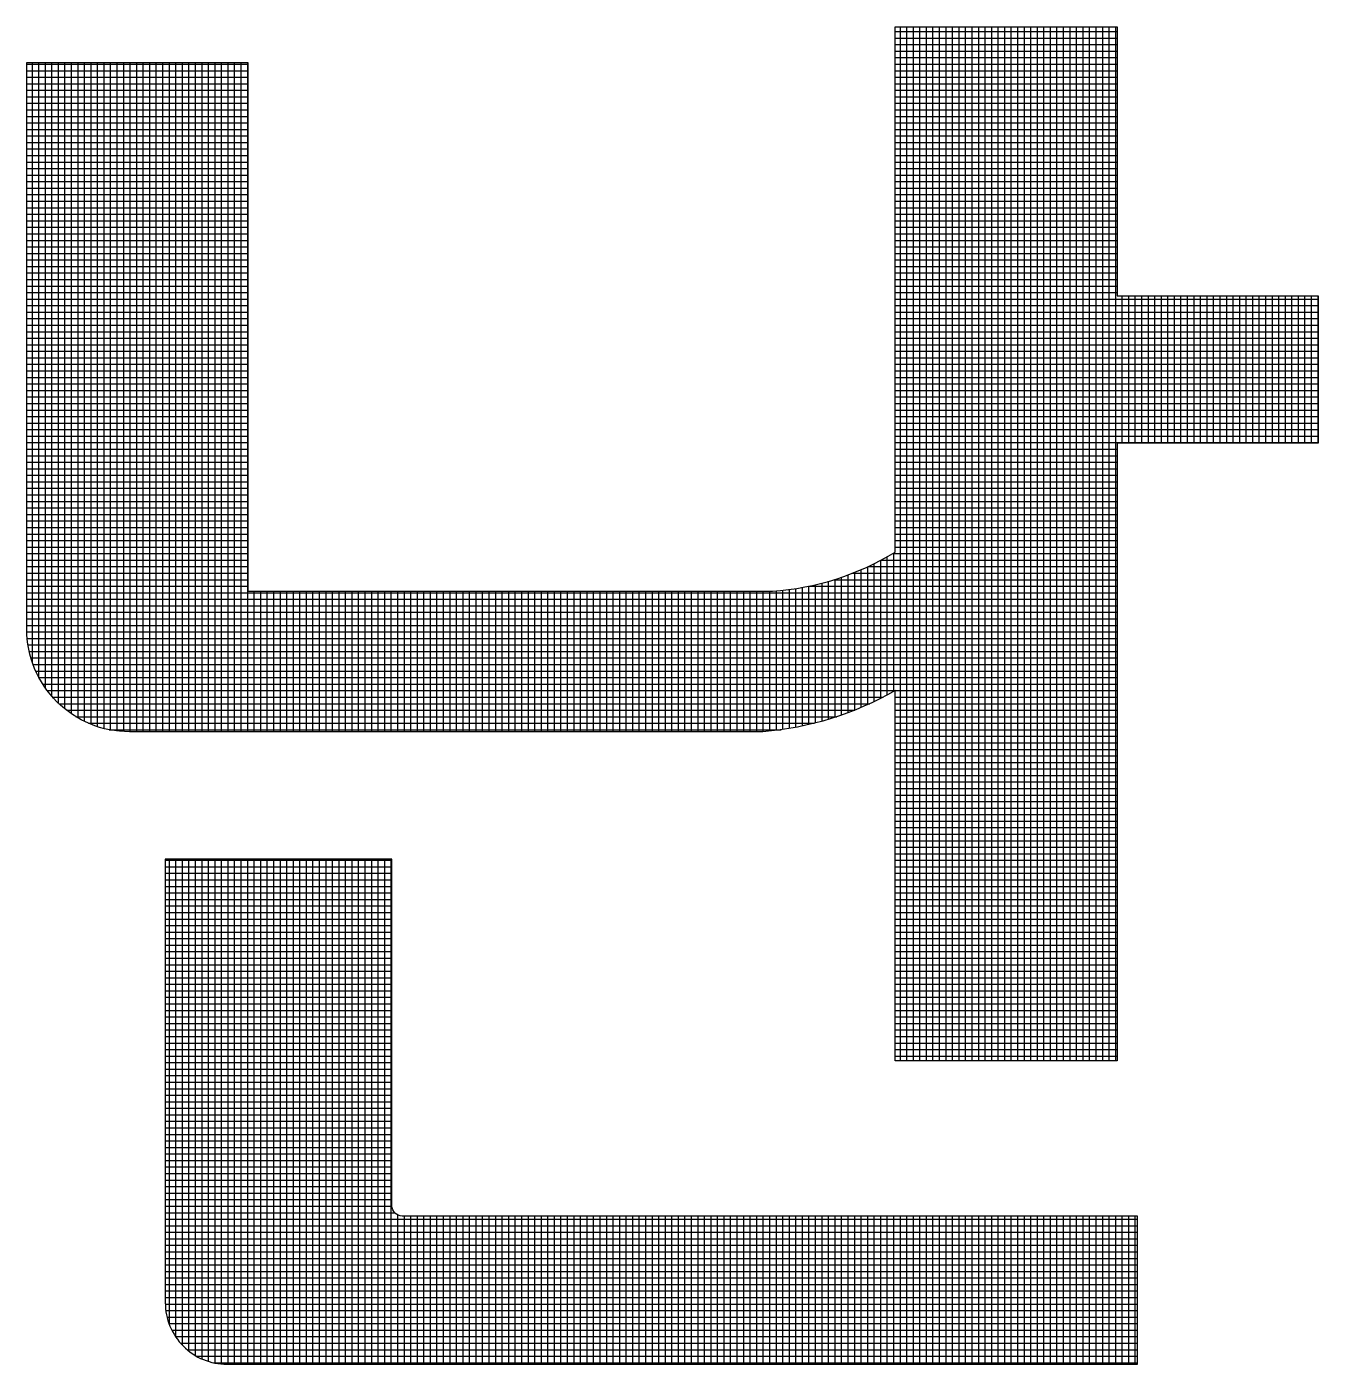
# Model space of a CAD drawing. Extents: x 0 to 841, y 0 to 594.
# Drawn here: x 733.311 to 736.682, y 100.816 to 104.307 of the extents above; entities that cross this region are included whole.
import ezdxf

# ---------------------------------------------------------------- set-up
doc = ezdxf.new("R2010")
doc.units = 0
doc.header["$LTSCALE"] = 7
doc.header["$MEASUREMENT"] = 0
doc.layers.add('한국지역난방기술주식회사 CI', color=7, linetype='Continuous')

# ---------------------------------------------------------------- blocks, each defined once
blk = doc.blocks.new('기술주CI')
at = {"layer": '한국지역난방기술주식회사 CI', "linetype": 'Continuous'}
for p, q in [((1143.8636, 145.2245), (1144.943, 145.2245)), ((1143.8636, 145.1928), (1144.943, 145.1928)), ((1143.889, 140.2169), (1143.889, 145.2477)), ((1143.9207, 140.2169), (1143.9207, 145.2477)), ((1143.9525, 140.2169), (1143.9525, 145.2477)), ((1143.9843, 140.2169), (1143.9843, 145.2477)), ((1144.016, 140.2169), (1144.016, 145.2477)), ((1144.0477, 140.2169), (1144.0477, 145.2477)), ((1144.0795, 140.2169), (1144.0795, 145.2477)), ((1144.1112, 140.2169), (1144.1112, 145.2477)), ((1144.143, 140.2169), (1144.143, 145.2477)), ((1144.1748, 140.2169), (1144.1748, 145.2477)), ((1144.2065, 140.2169), (1144.2065, 145.2477)), ((1144.2382, 140.2169), (1144.2382, 145.2477)), ((1144.27, 140.2169), (1144.27, 145.2477)), ((1144.3018, 140.2169), (1144.3018, 145.2477)), ((1144.3335, 140.2169), (1144.3335, 145.2477)), ((1144.3653, 140.2169), (1144.3653, 145.2477)), ((1144.397, 140.2169), (1144.397, 145.2477)), ((1144.4287, 140.2169), (1144.4287, 145.2477)), ((1144.4605, 140.2169), (1144.4605, 145.2477)), ((1144.4923, 140.2169), (1144.4923, 145.2477)), ((1144.524, 140.2169), (1144.524, 145.2477)), ((1144.5557, 140.2169), (1144.5557, 145.2477)), ((1144.5875, 140.2169), (1144.5875, 145.2477)), ((1144.6192, 140.2169), (1144.6192, 145.2477)), ((1144.651, 140.2169), (1144.651, 145.2477)), ((1144.6828, 140.2169), (1144.6828, 145.2477)), ((1144.7145, 140.2169), (1144.7145, 145.2477)), ((1144.7462, 140.2169), (1144.7462, 145.2477)), ((1144.778, 140.2169), (1144.778, 145.2477)), ((1144.8097, 140.2169), (1144.8097, 145.2477)), ((1144.8415, 140.2169), (1144.8415, 145.2477)), ((1144.8733, 140.2169), (1144.8733, 145.2477)), ((1144.905, 140.2169), (1144.905, 145.2477)), ((1144.9367, 140.2169), (1144.9367, 145.2477)), ((1143.8636, 145.161), (1144.943, 145.161)), ((1143.8636, 145.1292), (1144.943, 145.1292)), ((1139.6392, 145.0657), (1140.7152, 145.0657)), ((1139.6663, 142.155), (1139.6663, 145.0734)), ((1139.698, 142.0821), (1139.698, 145.0734)), ((1139.7297, 142.0303), (1139.7297, 145.0734)), ((1139.7615, 141.9897), (1139.7615, 145.0734)), ((1139.7932, 141.9563), (1139.7932, 145.0734)), ((1139.825, 141.9284), (1139.825, 145.0734)), ((1139.8568, 141.9048), (1139.8568, 145.0734)), ((1139.8885, 141.8847), (1139.8885, 145.0734)), ((1139.9202, 141.8678), (1139.9202, 145.0734)), ((1139.952, 141.8537), (1139.952, 145.0734)), ((1139.9838, 141.8421), (1139.9838, 145.0734)), ((1140.0155, 141.8329), (1140.0155, 145.0734)), ((1140.0473, 141.8259), (1140.0473, 145.0734)), ((1140.079, 141.821), (1140.079, 145.0734)), ((1140.1107, 141.8182), (1140.1107, 145.0734)), ((1140.1425, 141.8174), (1140.1425, 145.0734)), ((1140.1743, 141.8174), (1140.1743, 145.0734)), ((1140.206, 141.8174), (1140.206, 145.0734)), ((1140.2378, 141.8174), (1140.2378, 145.0734)), ((1140.2695, 141.8174), (1140.2695, 145.0734)), ((1140.3012, 141.8174), (1140.3012, 145.0734)), ((1140.333, 141.8174), (1140.333, 145.0734)), ((1140.3648, 141.8174), (1140.3648, 145.0734)), ((1140.3965, 141.8174), (1140.3965, 145.0734)), ((1140.4282, 141.8174), (1140.4282, 145.0734)), ((1140.46, 141.8174), (1140.46, 145.0734)), ((1140.4917, 141.8174), (1140.4917, 145.0734)), ((1140.5235, 141.8174), (1140.5235, 145.0734)), ((1140.5553, 141.8174), (1140.5553, 145.0734)), ((1140.587, 141.8174), (1140.587, 145.0734)), ((1140.6187, 141.8174), (1140.6187, 145.0734)), ((1140.6505, 141.8174), (1140.6505, 145.0734)), ((1140.6823, 141.8174), (1140.6823, 145.0734)), ((1140.714, 141.8174), (1140.714, 145.0734)), ((1143.8636, 145.0975), (1144.943, 145.0975)), ((1143.8636, 145.0657), (1144.943, 145.0657)), ((1139.6392, 145.034), (1140.7152, 145.034)), ((1139.6392, 145.0023), (1140.7152, 145.0023)), ((1143.8636, 145.034), (1144.943, 145.034)), ((1143.8636, 145.0023), (1144.943, 145.0023)), ((1139.6392, 144.9705), (1140.7152, 144.9705)), ((1139.6392, 144.9387), (1140.7152, 144.9387)), ((1143.8636, 144.9705), (1144.943, 144.9705)), ((1143.8636, 144.9387), (1144.943, 144.9387)), ((1139.6392, 144.907), (1140.7152, 144.907)), ((1139.6392, 144.8753), (1140.7152, 144.8753)), ((1143.8636, 144.907), (1144.943, 144.907)), ((1143.8636, 144.8753), (1144.943, 144.8753)), ((1139.6392, 144.8435), (1140.7152, 144.8435)), ((1139.6392, 144.8117), (1140.7152, 144.8117)), ((1143.8636, 144.8435), (1144.943, 144.8435)), ((1143.8636, 144.8117), (1144.943, 144.8117)), ((1139.6392, 144.78), (1140.7152, 144.78)), ((1139.6392, 144.7482), (1140.7152, 144.7482)), ((1143.8636, 144.78), (1144.943, 144.78)), ((1143.8636, 144.7482), (1144.943, 144.7482)), ((1139.6392, 144.7165), (1140.7152, 144.7165)), ((1139.6392, 144.6848), (1140.7152, 144.6848)), ((1143.8636, 144.7165), (1144.943, 144.7165)), ((1143.8636, 144.6848), (1144.943, 144.6848)), ((1139.6392, 144.653), (1140.7152, 144.653)), ((1139.6392, 144.6212), (1140.7152, 144.6212)), ((1143.8636, 144.653), (1144.943, 144.653)), ((1143.8636, 144.6212), (1144.943, 144.6212)), ((1139.6392, 144.5895), (1140.7152, 144.5895)), ((1139.6392, 144.5578), (1140.7152, 144.5578)), ((1143.8636, 144.5895), (1144.943, 144.5895)), ((1143.8636, 144.5578), (1144.943, 144.5578)), ((1139.6392, 144.526), (1140.7152, 144.526)), ((1139.6392, 144.4942), (1140.7152, 144.4942)), ((1143.8636, 144.526), (1144.943, 144.526)), ((1143.8636, 144.4942), (1144.943, 144.4942)), ((1139.6392, 144.4625), (1140.7152, 144.4625)), ((1139.6392, 144.4308), (1140.7152, 144.4308)), ((1143.8636, 144.4625), (1144.943, 144.4625)), ((1143.8636, 144.4308), (1144.943, 144.4308)), ((1139.6392, 144.399), (1140.7152, 144.399)), ((1139.6392, 144.3673), (1140.7152, 144.3673)), ((1143.8636, 144.399), (1144.943, 144.399)), ((1143.8636, 144.3673), (1144.943, 144.3673)), ((1139.6392, 144.3355), (1140.7152, 144.3355)), ((1139.6392, 144.3037), (1140.7152, 144.3037)), ((1143.8636, 144.3355), (1144.943, 144.3355)), ((1143.8636, 144.3037), (1144.943, 144.3037)), ((1139.6392, 144.272), (1140.7152, 144.272)), ((1139.6392, 144.2403), (1140.7152, 144.2403)), ((1139.6392, 144.2085), (1140.7152, 144.2085)), ((1143.8636, 144.272), (1144.943, 144.272)), ((1143.8636, 144.2403), (1144.943, 144.2403)), ((1143.8636, 144.2085), (1144.943, 144.2085)), ((1139.6392, 144.1767), (1140.7152, 144.1767)), ((1139.6392, 144.145), (1140.7152, 144.145)), ((1143.8636, 144.1767), (1144.943, 144.1767)), ((1143.8636, 144.145), (1144.943, 144.145)), ((1139.6392, 144.1133), (1140.7152, 144.1133)), ((1139.6392, 144.0815), (1140.7152, 144.0815)), ((1143.8636, 144.1133), (1144.943, 144.1133)), ((1143.8636, 144.0815), (1144.943, 144.0815)), ((1139.6392, 144.0498), (1140.7152, 144.0498)), ((1139.6392, 144.018), (1140.7152, 144.018)), ((1143.8636, 144.0498), (1144.943, 144.0498)), ((1143.8636, 144.018), (1144.943, 144.018)), ((1139.6392, 143.9862), (1140.7152, 143.9862)), ((1139.6392, 143.9545), (1140.7152, 143.9545)), ((1143.8636, 143.9862), (1144.943, 143.9862)), ((1143.8636, 143.9545), (1144.943, 143.9545)), ((1139.6392, 143.9228), (1140.7152, 143.9228)), ((1139.6392, 143.891), (1140.7152, 143.891)), ((1143.8636, 143.9228), (1145.922, 143.9228)), ((1143.8636, 143.891), (1145.922, 143.891)), ((1144.9685, 143.2219), (1144.9685, 143.9384)), ((1145.0003, 143.2219), (1145.0003, 143.9384)), ((1145.032, 143.2219), (1145.032, 143.9384)), ((1145.0638, 143.2219), (1145.0638, 143.9384)), ((1145.0955, 143.2219), (1145.0955, 143.9384)), ((1145.1272, 143.2219), (1145.1272, 143.9384)), ((1145.159, 143.2219), (1145.159, 143.9384)), ((1145.1908, 143.2219), (1145.1908, 143.9384)), ((1145.2225, 143.2219), (1145.2225, 143.9384)), ((1145.2542, 143.2219), (1145.2542, 143.9384)), ((1145.286, 143.2219), (1145.286, 143.9384)), ((1145.3177, 143.2219), (1145.3177, 143.9384)), ((1145.3495, 143.2219), (1145.3495, 143.9384)), ((1145.3813, 143.2219), (1145.3813, 143.9384)), ((1145.413, 143.2219), (1145.413, 143.9384)), ((1145.4447, 143.2219), (1145.4447, 143.9384)), ((1145.4765, 143.2219), (1145.4765, 143.9384)), ((1145.5083, 143.2219), (1145.5083, 143.9384)), ((1145.54, 143.2219), (1145.54, 143.9384)), ((1145.5718, 143.2219), (1145.5718, 143.9384)), ((1145.6035, 143.2219), (1145.6035, 143.9384)), ((1145.6352, 143.2219), (1145.6352, 143.9384)), ((1145.667, 143.2219), (1145.667, 143.9384)), ((1145.6988, 143.2219), (1145.6988, 143.9384)), ((1145.7305, 143.2219), (1145.7305, 143.9384)), ((1145.7622, 143.2219), (1145.7622, 143.9384)), ((1145.794, 143.2219), (1145.794, 143.9384)), ((1145.8257, 143.2219), (1145.8257, 143.9384)), ((1145.8575, 143.2219), (1145.8575, 143.9384)), ((1145.8893, 143.2219), (1145.8893, 143.9384)), ((1145.921, 143.2219), (1145.921, 143.9384)), ((1139.6392, 143.8592), (1140.7152, 143.8592)), ((1139.6392, 143.8275), (1140.7152, 143.8275)), ((1143.8636, 143.8592), (1145.922, 143.8592)), ((1143.8636, 143.8275), (1145.922, 143.8275)), ((1139.6392, 143.7958), (1140.7152, 143.7958)), ((1139.6392, 143.764), (1140.7152, 143.764)), ((1143.8636, 143.7958), (1145.922, 143.7958)), ((1143.8636, 143.764), (1145.922, 143.764)), ((1139.6392, 143.7323), (1140.7152, 143.7323)), ((1139.6392, 143.7005), (1140.7152, 143.7005)), ((1143.8636, 143.7323), (1145.922, 143.7323)), ((1143.8636, 143.7005), (1145.922, 143.7005)), ((1139.6392, 143.6687), (1140.7152, 143.6687)), ((1139.6392, 143.637), (1140.7152, 143.637)), ((1143.8636, 143.6687), (1145.922, 143.6687)), ((1143.8636, 143.637), (1145.922, 143.637)), ((1139.6392, 143.6053), (1140.7152, 143.6053)), ((1139.6392, 143.5735), (1140.7152, 143.5735)), ((1143.8636, 143.6053), (1145.922, 143.6053)), ((1143.8636, 143.5735), (1145.922, 143.5735)), ((1139.6392, 143.5417), (1140.7152, 143.5417)), ((1139.6392, 143.51), (1140.7152, 143.51)), ((1143.8636, 143.5417), (1145.922, 143.5417)), ((1143.8636, 143.51), (1145.922, 143.51)), ((1139.6392, 143.4783), (1140.7152, 143.4783)), ((1139.6392, 143.4465), (1140.7152, 143.4465)), ((1143.8636, 143.4783), (1145.922, 143.4783)), ((1143.8636, 143.4465), (1145.922, 143.4465)), ((1139.6392, 143.4147), (1140.7152, 143.4147)), ((1139.6392, 143.383), (1140.7152, 143.383)), ((1143.8636, 143.4147), (1145.922, 143.4147)), ((1143.8636, 143.383), (1145.922, 143.383)), ((1139.6392, 143.3512), (1140.7152, 143.3512)), ((1139.6392, 143.3195), (1140.7152, 143.3195)), ((1143.8636, 143.3512), (1145.922, 143.3512)), ((1143.8636, 143.3195), (1145.922, 143.3195)), ((1139.6392, 143.2878), (1140.7152, 143.2878)), ((1139.6392, 143.256), (1140.7152, 143.256)), ((1143.8636, 143.2878), (1145.922, 143.2878)), ((1143.8636, 143.256), (1145.922, 143.256)), ((1139.6392, 143.2242), (1140.7152, 143.2242)), ((1139.6392, 143.1925), (1140.7152, 143.1925)), ((1143.8636, 143.2242), (1145.922, 143.2242)), ((1143.8636, 143.1925), (1144.943, 143.1925)), ((1139.6392, 143.1608), (1140.7152, 143.1608)), ((1139.6392, 143.129), (1140.7152, 143.129)), ((1143.8636, 143.1608), (1144.943, 143.1608)), ((1143.8636, 143.129), (1144.943, 143.129)), ((1139.6392, 143.0972), (1140.7152, 143.0972)), ((1139.6392, 143.0655), (1140.7152, 143.0655)), ((1143.8636, 143.0972), (1144.943, 143.0972)), ((1143.8636, 143.0655), (1144.943, 143.0655)), ((1139.6392, 143.0337), (1140.7152, 143.0337)), ((1139.6392, 143.002), (1140.7152, 143.002)), ((1143.8636, 143.0337), (1144.943, 143.0337)), ((1143.8636, 143.002), (1144.943, 143.002)), ((1139.6392, 142.9703), (1140.7152, 142.9703)), ((1139.6392, 142.9385), (1140.7152, 142.9385)), ((1139.6392, 142.9067), (1140.7152, 142.9067)), ((1143.8636, 142.9703), (1144.943, 142.9703)), ((1143.8636, 142.9385), (1144.943, 142.9385)), ((1143.8636, 142.9067), (1144.943, 142.9067)), ((1139.6392, 142.875), (1140.7152, 142.875)), ((1139.6392, 142.8433), (1140.7152, 142.8433)), ((1143.8636, 142.875), (1144.943, 142.875)), ((1143.8636, 142.8433), (1144.943, 142.8433)), ((1139.6392, 142.8115), (1140.7152, 142.8115)), ((1139.6392, 142.7797), (1140.7152, 142.7797)), ((1143.8636, 142.8115), (1144.943, 142.8115)), ((1143.8636, 142.7797), (1144.943, 142.7797)), ((1139.6392, 142.748), (1140.7152, 142.748)), ((1139.6392, 142.7163), (1140.7152, 142.7163)), ((1143.8636, 142.748), (1144.943, 142.748)), ((1143.8636, 142.7163), (1144.943, 142.7163)), ((1139.6392, 142.6845), (1140.7152, 142.6845)), ((1139.6392, 142.6528), (1140.7152, 142.6528)), ((1143.7938, 141.9801), (1143.7938, 142.6518)), ((1143.7955, 142.6528), (1144.943, 142.6528)), ((1143.8255, 141.9968), (1143.8255, 142.6691)), ((1143.8521, 142.6845), (1144.943, 142.6845)), ((1143.8573, 142.0144), (1143.8573, 142.6876)), ((1139.6392, 142.621), (1140.7152, 142.621)), ((1139.6392, 142.5892), (1140.7152, 142.5892)), ((1143.635, 141.9101), (1143.635, 142.5809)), ((1143.6569, 142.5892), (1144.943, 142.5892)), ((1143.6668, 141.9224), (1143.6668, 142.5932)), ((1143.6985, 141.9356), (1143.6985, 142.6063)), ((1143.7302, 141.9495), (1143.7302, 142.6205)), ((1143.7314, 142.621), (1144.943, 142.621)), ((1143.762, 141.9644), (1143.762, 142.6356)), ((1139.6392, 142.5575), (1140.7152, 142.5575)), ((1139.6392, 142.5258), (1140.7152, 142.5258)), ((1143.4127, 141.8454), (1143.4127, 142.5198)), ((1143.4429, 142.5258), (1144.943, 142.5258)), ((1143.4445, 141.8525), (1143.4445, 142.5261)), ((1143.4763, 141.8602), (1143.4763, 142.5331)), ((1143.508, 141.8687), (1143.508, 142.541)), ((1143.5397, 141.8779), (1143.5397, 142.5497)), ((1143.566, 142.5575), (1144.943, 142.5575)), ((1143.5715, 141.8879), (1143.5715, 142.5592)), ((1143.6032, 141.8986), (1143.6032, 142.5696)), ((1139.6392, 142.494), (1144.943, 142.494)), ((1139.6392, 142.4622), (1144.943, 142.4622)), ((1140.7458, 141.8174), (1140.7458, 142.5013)), ((1140.7775, 141.8174), (1140.7775, 142.5013)), ((1140.8092, 141.8174), (1140.8092, 142.5013)), ((1140.841, 141.8174), (1140.841, 142.5013)), ((1140.8728, 141.8174), (1140.8728, 142.5013)), ((1140.9045, 141.8174), (1140.9045, 142.5013)), ((1140.9362, 141.8174), (1140.9362, 142.5013)), ((1140.968, 141.8174), (1140.968, 142.5013)), ((1140.9997, 141.8174), (1140.9997, 142.5013)), ((1141.0315, 141.8174), (1141.0315, 142.5013)), ((1141.0633, 141.8174), (1141.0633, 142.5013)), ((1141.095, 141.8174), (1141.095, 142.5013)), ((1141.1267, 141.8174), (1141.1267, 142.5013)), ((1141.1585, 141.8174), (1141.1585, 142.5013)), ((1141.1903, 141.8174), (1141.1903, 142.5013)), ((1141.222, 141.8174), (1141.222, 142.5013)), ((1141.2538, 141.8174), (1141.2538, 142.5013)), ((1141.2855, 141.8174), (1141.2855, 142.5013)), ((1141.3172, 141.8174), (1141.3172, 142.5013)), ((1141.349, 141.8174), (1141.349, 142.5013)), ((1141.3808, 141.8174), (1141.3808, 142.5013)), ((1141.4125, 141.8174), (1141.4125, 142.5013)), ((1141.4443, 141.8174), (1141.4443, 142.5013)), ((1141.476, 141.8174), (1141.476, 142.5013)), ((1141.5077, 141.8174), (1141.5077, 142.5013)), ((1141.5395, 141.8174), (1141.5395, 142.5013)), ((1141.5713, 141.8174), (1141.5713, 142.5013)), ((1141.603, 141.8174), (1141.603, 142.5013)), ((1141.6347, 141.8174), (1141.6347, 142.5013)), ((1141.6665, 141.8174), (1141.6665, 142.5013)), ((1141.6982, 141.8174), (1141.6982, 142.5013)), ((1141.73, 141.8174), (1141.73, 142.5013)), ((1141.7618, 141.8174), (1141.7618, 142.5013)), ((1141.7935, 141.8174), (1141.7935, 142.5013)), ((1141.8252, 141.8174), (1141.8252, 142.5013)), ((1141.857, 141.8174), (1141.857, 142.5013)), ((1141.8888, 141.8174), (1141.8888, 142.5013)), ((1141.9205, 141.8174), (1141.9205, 142.5013)), ((1141.9523, 141.8174), (1141.9523, 142.5013)), ((1141.984, 141.8174), (1141.984, 142.5013)), ((1142.0157, 141.8174), (1142.0157, 142.5013)), ((1142.0475, 141.8174), (1142.0475, 142.5013)), ((1142.0793, 141.8174), (1142.0793, 142.5013)), ((1142.111, 141.8174), (1142.111, 142.5013)), ((1142.1427, 141.8174), (1142.1427, 142.5013)), ((1142.1745, 141.8174), (1142.1745, 142.5013)), ((1142.2062, 141.8174), (1142.2062, 142.5013)), ((1142.238, 141.8174), (1142.238, 142.5013)), ((1142.2698, 141.8174), (1142.2698, 142.5013)), ((1142.3015, 141.8174), (1142.3015, 142.5013)), ((1142.3332, 141.8174), (1142.3332, 142.5013)), ((1142.365, 141.8174), (1142.365, 142.5013)), ((1142.3968, 141.8174), (1142.3968, 142.5013)), ((1142.4285, 141.8174), (1142.4285, 142.5013)), ((1142.4603, 141.8174), (1142.4603, 142.5013)), ((1142.492, 141.8174), (1142.492, 142.5013)), ((1142.5237, 141.8174), (1142.5237, 142.5013)), ((1142.5555, 141.8174), (1142.5555, 142.5013)), ((1142.5873, 141.8174), (1142.5873, 142.5013)), ((1142.619, 141.8174), (1142.619, 142.5013)), ((1142.6508, 141.8174), (1142.6508, 142.5013)), ((1142.6825, 141.8174), (1142.6825, 142.5013)), ((1142.7142, 141.8174), (1142.7142, 142.5013)), ((1142.746, 141.8174), (1142.746, 142.5013)), ((1142.7778, 141.8174), (1142.7778, 142.5013)), ((1142.8095, 141.8174), (1142.8095, 142.5013)), ((1142.8412, 141.8174), (1142.8412, 142.5013)), ((1142.873, 141.8174), (1142.873, 142.5013)), ((1142.9047, 141.8174), (1142.9047, 142.5013)), ((1142.9365, 141.8174), (1142.9365, 142.5013)), ((1142.9683, 141.8174), (1142.9683, 142.5013)), ((1143, 141.8174), (1143, 142.5013)), ((1143.0317, 141.8174), (1143.0317, 142.5013)), ((1143.0635, 141.8174), (1143.0635, 142.5013)), ((1143.0953, 141.8174), (1143.0953, 142.5013)), ((1143.127, 141.8174), (1143.127, 142.5013)), ((1143.1588, 141.8174), (1143.1588, 142.5013)), ((1143.1905, 141.8174), (1143.1905, 142.5013)), ((1143.2222, 141.8176), (1143.2222, 142.5013)), ((1143.254, 141.8205), (1143.254, 142.5013)), ((1143.2858, 141.8242), (1143.2858, 142.5028)), ((1143.3175, 141.8285), (1143.3175, 142.5059)), ((1143.3492, 141.8334), (1143.3492, 142.5097)), ((1143.381, 141.8391), (1143.381, 142.5144)), ((1139.6392, 142.4305), (1144.943, 142.4305)), ((1139.6392, 142.3988), (1144.943, 142.3988)), ((1139.6392, 142.367), (1144.943, 142.367)), ((1139.6392, 142.3353), (1144.943, 142.3353)), ((1139.6394, 142.3035), (1144.943, 142.3035)), ((1139.6413, 142.2717), (1144.943, 142.2717)), ((1139.6452, 142.24), (1144.943, 142.24)), ((1139.6512, 142.2083), (1144.943, 142.2083)), ((1139.6594, 142.1765), (1144.943, 142.1765)), ((1139.6699, 142.1447), (1144.943, 142.1447)), ((1139.6828, 142.113), (1144.943, 142.113)), ((1139.6984, 142.0813), (1144.943, 142.0813)), ((1139.717, 142.0495), (1144.943, 142.0495)), ((1139.7389, 142.0177), (1143.863, 142.0177)), ((1143.8636, 142.0177), (1144.943, 142.0177)), ((1139.7647, 141.986), (1143.8052, 141.986)), ((1139.7954, 141.9542), (1143.7405, 141.9542)), ((1143.8636, 141.986), (1144.943, 141.986)), ((1143.8636, 141.9542), (1144.943, 141.9542)), ((1139.8324, 141.9225), (1143.6669, 141.9225)), ((1139.8784, 141.8908), (1143.5802, 141.8908)), ((1143.8636, 141.9225), (1144.943, 141.9225)), ((1143.8636, 141.8908), (1144.943, 141.8908)), ((1139.9394, 141.859), (1143.4714, 141.859)), ((1140.0402, 141.8272), (1143.3091, 141.8272)), ((1143.8636, 141.859), (1144.943, 141.859)), ((1143.8636, 141.8272), (1144.943, 141.8272)), ((1143.8636, 141.7955), (1144.943, 141.7955)), ((1143.8636, 141.7638), (1144.943, 141.7638)), ((1143.8636, 141.732), (1144.943, 141.732)), ((1143.8636, 141.7002), (1144.943, 141.7002)), ((1143.8636, 141.6685), (1144.943, 141.6685)), ((1143.8636, 141.6367), (1144.943, 141.6367)), ((1143.8636, 141.605), (1144.943, 141.605)), ((1143.8636, 141.5733), (1144.943, 141.5733)), ((1143.8636, 141.5415), (1144.943, 141.5415)), ((1143.8636, 141.5097), (1144.943, 141.5097)), ((1143.8636, 141.478), (1144.943, 141.478)), ((1143.8636, 141.4463), (1144.943, 141.4463)), ((1143.8636, 141.4145), (1144.943, 141.4145)), ((1143.8636, 141.3827), (1144.943, 141.3827)), ((1143.8636, 141.351), (1144.943, 141.351)), ((1143.8636, 141.3192), (1144.943, 141.3192)), ((1143.8636, 141.2875), (1144.943, 141.2875)), ((1143.8636, 141.2558), (1144.943, 141.2558)), ((1143.8636, 141.224), (1144.943, 141.224)), ((1140.3131, 141.1922), (1141.4158, 141.1922)), ((1140.3131, 141.1605), (1141.4158, 141.1605)), ((1140.333, 138.9328), (1140.333, 141.1971)), ((1140.3648, 138.8719), (1140.3648, 141.1971)), ((1140.3965, 138.8326), (1140.3965, 141.1971)), ((1140.4282, 138.8039), (1140.4282, 141.1971)), ((1140.46, 138.7821), (1140.46, 141.1971)), ((1140.4917, 138.7658), (1140.4917, 141.1971)), ((1140.5235, 138.7538), (1140.5235, 141.1971)), ((1140.5553, 138.7458), (1140.5553, 141.1971)), ((1140.587, 138.7413), (1140.587, 141.1971)), ((1140.6187, 138.7401), (1140.6187, 141.1971)), ((1140.6505, 138.7401), (1140.6505, 141.1971)), ((1140.6823, 138.7401), (1140.6823, 141.1971)), ((1140.714, 138.7401), (1140.714, 141.1971)), ((1140.7458, 138.7401), (1140.7458, 141.1971)), ((1140.7775, 138.7401), (1140.7775, 141.1971)), ((1140.8092, 138.7401), (1140.8092, 141.1971)), ((1140.841, 138.7401), (1140.841, 141.1971)), ((1140.8728, 138.7401), (1140.8728, 141.1971)), ((1140.9045, 138.7401), (1140.9045, 141.1971)), ((1140.9362, 138.7401), (1140.9362, 141.1971)), ((1140.968, 138.7401), (1140.968, 141.1971)), ((1140.9997, 138.7401), (1140.9997, 141.1971)), ((1141.0315, 138.7401), (1141.0315, 141.1971)), ((1141.0633, 138.7401), (1141.0633, 141.1971)), ((1141.095, 138.7401), (1141.095, 141.1971)), ((1141.1267, 138.7401), (1141.1267, 141.1971)), ((1141.1585, 138.7401), (1141.1585, 141.1971)), ((1141.1903, 138.7401), (1141.1903, 141.1971)), ((1141.222, 138.7401), (1141.222, 141.1971)), ((1141.2538, 138.7401), (1141.2538, 141.1971)), ((1141.2855, 138.7401), (1141.2855, 141.1971)), ((1141.3172, 138.7401), (1141.3172, 141.1971)), ((1141.349, 138.7401), (1141.349, 141.1971)), ((1141.3808, 138.7401), (1141.3808, 141.1971)), ((1141.4125, 138.7401), (1141.4125, 141.1971)), ((1143.8636, 141.1922), (1144.943, 141.1922)), ((1143.8636, 141.1605), (1144.943, 141.1605)), ((1140.3131, 141.1288), (1141.4158, 141.1288)), ((1140.3131, 141.097), (1141.4158, 141.097)), ((1143.8636, 141.1288), (1144.943, 141.1288)), ((1143.8636, 141.097), (1144.943, 141.097)), ((1140.3131, 141.0652), (1141.4158, 141.0652)), ((1140.3131, 141.0335), (1141.4158, 141.0335)), ((1143.8636, 141.0652), (1144.943, 141.0652)), ((1143.8636, 141.0335), (1144.943, 141.0335)), ((1140.3131, 141.0018), (1141.4158, 141.0018)), ((1140.3131, 140.97), (1141.4158, 140.97)), ((1143.8636, 141.0018), (1144.943, 141.0018)), ((1143.8636, 140.97), (1144.943, 140.97)), ((1140.3131, 140.9383), (1141.4158, 140.9383)), ((1140.3131, 140.9065), (1141.4158, 140.9065)), ((1143.8636, 140.9383), (1144.943, 140.9383)), ((1143.8636, 140.9065), (1144.943, 140.9065)), ((1140.3131, 140.8747), (1141.4158, 140.8747)), ((1140.3131, 140.843), (1141.4158, 140.843)), ((1143.8636, 140.8747), (1144.943, 140.8747)), ((1143.8636, 140.843), (1144.943, 140.843)), ((1140.3131, 140.8113), (1141.4158, 140.8113)), ((1140.3131, 140.7795), (1141.4158, 140.7795)), ((1143.8636, 140.8113), (1144.943, 140.8113)), ((1143.8636, 140.7795), (1144.943, 140.7795)), ((1140.3131, 140.7477), (1141.4158, 140.7477)), ((1140.3131, 140.716), (1141.4158, 140.716)), ((1143.8636, 140.7477), (1144.943, 140.7477)), ((1143.8636, 140.716), (1144.943, 140.716)), ((1140.3131, 140.6843), (1141.4158, 140.6843)), ((1140.3131, 140.6525), (1141.4158, 140.6525)), ((1143.8636, 140.6843), (1144.943, 140.6843)), ((1143.8636, 140.6525), (1144.943, 140.6525)), ((1140.3131, 140.6208), (1141.4158, 140.6208)), ((1140.3131, 140.589), (1141.4158, 140.589)), ((1143.8636, 140.6208), (1144.943, 140.6208)), ((1143.8636, 140.589), (1144.943, 140.589)), ((1140.3131, 140.5572), (1141.4158, 140.5572)), ((1140.3131, 140.5255), (1141.4158, 140.5255)), ((1143.8636, 140.5572), (1144.943, 140.5572)), ((1143.8636, 140.5255), (1144.943, 140.5255)), ((1140.3131, 140.4938), (1141.4158, 140.4938)), ((1140.3131, 140.462), (1141.4158, 140.462)), ((1143.8636, 140.4938), (1144.943, 140.4938)), ((1143.8636, 140.462), (1144.943, 140.462)), ((1140.3131, 140.4302), (1141.4158, 140.4302)), ((1140.3131, 140.3985), (1141.4158, 140.3985)), ((1143.8636, 140.4302), (1144.943, 140.4302)), ((1143.8636, 140.3985), (1144.943, 140.3985)), ((1140.3131, 140.3668), (1141.4158, 140.3668)), ((1140.3131, 140.335), (1141.4158, 140.335)), ((1140.3131, 140.3032), (1141.4158, 140.3032)), ((1143.8636, 140.3668), (1144.943, 140.3668)), ((1143.8636, 140.335), (1144.943, 140.335)), ((1143.8636, 140.3032), (1144.943, 140.3032)), ((1140.3131, 140.2715), (1141.4158, 140.2715)), ((1140.3131, 140.2397), (1141.4158, 140.2397)), ((1143.8636, 140.2715), (1144.943, 140.2715)), ((1143.8636, 140.2397), (1144.943, 140.2397)), ((1140.3131, 140.208), (1141.4158, 140.208)), ((1140.3131, 140.1763), (1141.4158, 140.1763)), ((1140.3131, 140.1445), (1141.4158, 140.1445)), ((1140.3131, 140.1127), (1141.4158, 140.1127)), ((1140.3131, 140.081), (1141.4158, 140.081)), ((1140.3131, 140.0493), (1141.4158, 140.0493)), ((1140.3131, 140.0175), (1141.4158, 140.0175)), ((1140.3131, 139.9857), (1141.4158, 139.9857)), ((1140.3131, 139.954), (1141.4158, 139.954)), ((1140.3131, 139.9222), (1141.4158, 139.9222)), ((1140.3131, 139.8905), (1141.4158, 139.8905)), ((1140.3131, 139.8588), (1141.4158, 139.8588)), ((1140.3131, 139.827), (1141.4158, 139.827)), ((1140.3131, 139.7952), (1141.4158, 139.7952)), ((1140.3131, 139.7635), (1141.4158, 139.7635)), ((1140.3131, 139.7318), (1141.4158, 139.7318)), ((1140.3131, 139.7), (1141.4158, 139.7)), ((1140.3131, 139.6682), (1141.4158, 139.6682)), ((1140.3131, 139.6365), (1141.4158, 139.6365)), ((1140.3131, 139.6048), (1141.4158, 139.6048)), ((1140.3131, 139.573), (1141.4158, 139.573)), ((1140.3131, 139.5413), (1141.4158, 139.5413)), ((1140.3131, 139.5095), (1141.4159, 139.5095)), ((1140.3131, 139.4777), (1141.4288, 139.4777)), ((1141.4443, 138.7401), (1141.4443, 139.4663)), ((1141.476, 138.7401), (1141.476, 139.4614)), ((1141.5077, 138.7401), (1141.5077, 139.4614)), ((1141.5395, 138.7401), (1141.5395, 139.4614)), ((1141.5713, 138.7401), (1141.5713, 139.4614)), ((1141.603, 138.7401), (1141.603, 139.4614)), ((1141.6347, 138.7401), (1141.6347, 139.4614)), ((1141.6665, 138.7401), (1141.6665, 139.4614)), ((1141.6982, 138.7401), (1141.6982, 139.4614)), ((1141.73, 138.7401), (1141.73, 139.4614)), ((1141.7618, 138.7401), (1141.7618, 139.4614)), ((1141.7935, 138.7401), (1141.7935, 139.4614)), ((1141.8252, 138.7401), (1141.8252, 139.4614)), ((1141.857, 138.7401), (1141.857, 139.4614)), ((1141.8888, 138.7401), (1141.8888, 139.4614)), ((1141.9205, 138.7401), (1141.9205, 139.4614)), ((1141.9523, 138.7401), (1141.9523, 139.4614)), ((1141.984, 138.7401), (1141.984, 139.4614)), ((1142.0157, 138.7401), (1142.0157, 139.4614)), ((1142.0475, 138.7401), (1142.0475, 139.4614)), ((1142.0793, 138.7401), (1142.0793, 139.4614)), ((1142.111, 138.7401), (1142.111, 139.4614)), ((1142.1427, 138.7401), (1142.1427, 139.4614)), ((1142.1745, 138.7401), (1142.1745, 139.4614)), ((1142.2062, 138.7401), (1142.2062, 139.4614)), ((1142.238, 138.7401), (1142.238, 139.4614)), ((1142.2698, 138.7401), (1142.2698, 139.4614)), ((1142.3015, 138.7401), (1142.3015, 139.4614)), ((1142.3332, 138.7401), (1142.3332, 139.4614)), ((1142.365, 138.7401), (1142.365, 139.4614)), ((1142.3968, 138.7401), (1142.3968, 139.4614)), ((1142.4285, 138.7401), (1142.4285, 139.4614)), ((1142.4603, 138.7401), (1142.4603, 139.4614)), ((1142.492, 138.7401), (1142.492, 139.4614)), ((1142.5237, 138.7401), (1142.5237, 139.4614)), ((1142.5555, 138.7401), (1142.5555, 139.4614)), ((1142.5873, 138.7401), (1142.5873, 139.4614)), ((1142.619, 138.7401), (1142.619, 139.4614)), ((1142.6508, 138.7401), (1142.6508, 139.4614)), ((1142.6825, 138.7401), (1142.6825, 139.4614)), ((1142.7142, 138.7401), (1142.7142, 139.4614)), ((1142.746, 138.7401), (1142.746, 139.4614)), ((1142.7778, 138.7401), (1142.7778, 139.4614)), ((1142.8095, 138.7401), (1142.8095, 139.4614)), ((1142.8412, 138.7401), (1142.8412, 139.4614)), ((1142.873, 138.7401), (1142.873, 139.4614)), ((1142.9047, 138.7401), (1142.9047, 139.4614)), ((1142.9365, 138.7401), (1142.9365, 139.4614)), ((1142.9683, 138.7401), (1142.9683, 139.4614)), ((1143, 138.7401), (1143, 139.4614)), ((1143.0317, 138.7401), (1143.0317, 139.4614)), ((1143.0635, 138.7401), (1143.0635, 139.4614)), ((1143.0953, 138.7401), (1143.0953, 139.4614)), ((1143.127, 138.7401), (1143.127, 139.4614)), ((1143.1588, 138.7401), (1143.1588, 139.4614)), ((1143.1905, 138.7401), (1143.1905, 139.4614)), ((1143.2222, 138.7401), (1143.2222, 139.4614)), ((1143.254, 138.7401), (1143.254, 139.4614)), ((1143.2858, 138.7401), (1143.2858, 139.4614)), ((1143.3175, 138.7401), (1143.3175, 139.4614)), ((1143.3492, 138.7401), (1143.3492, 139.4614)), ((1143.381, 138.7401), (1143.381, 139.4614)), ((1143.4127, 138.7401), (1143.4127, 139.4614)), ((1143.4445, 138.7401), (1143.4445, 139.4614)), ((1143.4763, 138.7401), (1143.4763, 139.4614)), ((1143.508, 138.7401), (1143.508, 139.4614)), ((1143.5397, 138.7401), (1143.5397, 139.4614)), ((1143.5715, 138.7401), (1143.5715, 139.4614)), ((1143.6032, 138.7401), (1143.6032, 139.4614)), ((1143.635, 138.7401), (1143.635, 139.4614)), ((1143.6668, 138.7401), (1143.6668, 139.4614)), ((1143.6985, 138.7401), (1143.6985, 139.4614)), ((1143.7302, 138.7401), (1143.7302, 139.4614)), ((1143.762, 138.7401), (1143.762, 139.4614)), ((1143.7938, 138.7401), (1143.7938, 139.4614)), ((1143.8255, 138.7401), (1143.8255, 139.4614)), ((1143.8573, 138.7401), (1143.8573, 139.4614)), ((1143.889, 138.7401), (1143.889, 139.4614)), ((1143.9207, 138.7401), (1143.9207, 139.4614)), ((1143.9525, 138.7401), (1143.9525, 139.4614)), ((1143.9843, 138.7401), (1143.9843, 139.4614)), ((1144.016, 138.7401), (1144.016, 139.4614)), ((1144.0477, 138.7401), (1144.0477, 139.4614)), ((1144.0795, 138.7401), (1144.0795, 139.4614)), ((1144.1112, 138.7401), (1144.1112, 139.4614)), ((1144.143, 138.7401), (1144.143, 139.4614)), ((1144.1748, 138.7401), (1144.1748, 139.4614)), ((1144.2065, 138.7401), (1144.2065, 139.4614)), ((1144.2382, 138.7401), (1144.2382, 139.4614)), ((1144.27, 138.7401), (1144.27, 139.4614)), ((1144.3018, 138.7401), (1144.3018, 139.4614)), ((1144.3335, 138.7401), (1144.3335, 139.4614)), ((1144.3653, 138.7401), (1144.3653, 139.4614)), ((1144.397, 138.7401), (1144.397, 139.4614)), ((1144.4287, 138.7401), (1144.4287, 139.4614)), ((1144.4605, 138.7401), (1144.4605, 139.4614)), ((1144.4923, 138.7401), (1144.4923, 139.4614)), ((1144.524, 138.7401), (1144.524, 139.4614)), ((1144.5557, 138.7401), (1144.5557, 139.4614)), ((1144.5875, 138.7401), (1144.5875, 139.4614)), ((1144.6192, 138.7401), (1144.6192, 139.4614)), ((1144.651, 138.7401), (1144.651, 139.4614)), ((1144.6828, 138.7401), (1144.6828, 139.4614)), ((1144.7145, 138.7401), (1144.7145, 139.4614)), ((1144.7462, 138.7401), (1144.7462, 139.4614)), ((1144.778, 138.7401), (1144.778, 139.4614)), ((1144.8097, 138.7401), (1144.8097, 139.4614)), ((1144.8415, 138.7401), (1144.8415, 139.4614)), ((1144.8733, 138.7401), (1144.8733, 139.4614)), ((1144.905, 138.7401), (1144.905, 139.4614)), ((1144.9367, 138.7401), (1144.9367, 139.4614)), ((1144.9685, 138.7401), (1144.9685, 139.4614)), ((1145.0003, 138.7401), (1145.0003, 139.4614)), ((1145.032, 138.7401), (1145.032, 139.4614)), ((1140.3131, 139.446), (1145.0428, 139.446)), ((1140.3131, 139.4143), (1145.0428, 139.4143)), ((1140.3131, 139.3825), (1145.0428, 139.3825)), ((1140.3131, 139.3507), (1145.0428, 139.3507)), ((1140.3131, 139.319), (1145.0428, 139.319)), ((1140.3131, 139.2873), (1145.0428, 139.2873)), ((1140.3131, 139.2555), (1145.0428, 139.2555)), ((1140.3131, 139.2238), (1145.0428, 139.2238)), ((1140.3131, 139.192), (1145.0428, 139.192)), ((1140.3131, 139.1602), (1145.0428, 139.1602)), ((1140.3131, 139.1285), (1145.0428, 139.1285)), ((1140.3131, 139.0968), (1145.0428, 139.0968)), ((1140.3131, 139.065), (1145.0428, 139.065)), ((1140.3132, 139.0332), (1145.0428, 139.0332)), ((1140.3156, 139.0015), (1145.0428, 139.0015)), ((1140.3215, 138.9698), (1145.0428, 138.9698)), ((1140.3311, 138.938), (1145.0428, 138.938)), ((1140.3447, 138.9062), (1145.0428, 138.9062)), ((1140.363, 138.8745), (1145.0428, 138.8745)), ((1140.3872, 138.8427), (1145.0428, 138.8427)), ((1140.4195, 138.811), (1145.0428, 138.811)), ((1140.465, 138.7793), (1145.0428, 138.7793)), ((1140.547, 138.7475), (1145.0428, 138.7475))]:
    blk.add_line(p, q, dxfattribs=at)
at = {"layer": '한국지역난방기술주식회사 CI'}
for points in [[(1139.6392, 145.0734), (1140.7152, 145.0734), (1140.7152, 142.5013), (1143.2666, 142.5013, 0.119096), (1143.8636, 142.6914), (1143.8636, 145.2477), (1144.943, 145.2477), (1144.943, 143.9384), (1145.922, 143.9384), (1145.922, 143.2219), (1144.943, 143.2219), (1144.943, 140.2169), (1143.8636, 140.2169), (1143.8636, 142.0181, -0.111254), (1143.2193, 141.8174), (1140.1392, 141.8174, -0.414214), (1139.6392, 142.3174)], [(1140.3131, 141.1971), (1140.3131, 139.0401, 0.414214), (1140.6131, 138.7401), (1145.0428, 138.7401), (1145.0428, 139.4614), (1141.4658, 139.4614, -0.414214), (1141.4158, 139.5114), (1141.4158, 141.1971)]]:
    blk.add_lwpolyline(points, format="xyb", close=True, dxfattribs=at)

msp = doc.modelspace()

# ---------------------------------------------------------------- block references
at = {"layer": '한국지역난방기술주식회사 CI', "xscale": 0.5364893087771634, "yscale": 0.5364893087771634, "zscale": 0.5364893087771634}
msp.add_blockref('기술주CI', (121.9072, 26.3833), dxfattribs=at)

doc.saveas('drawing.dxf')
